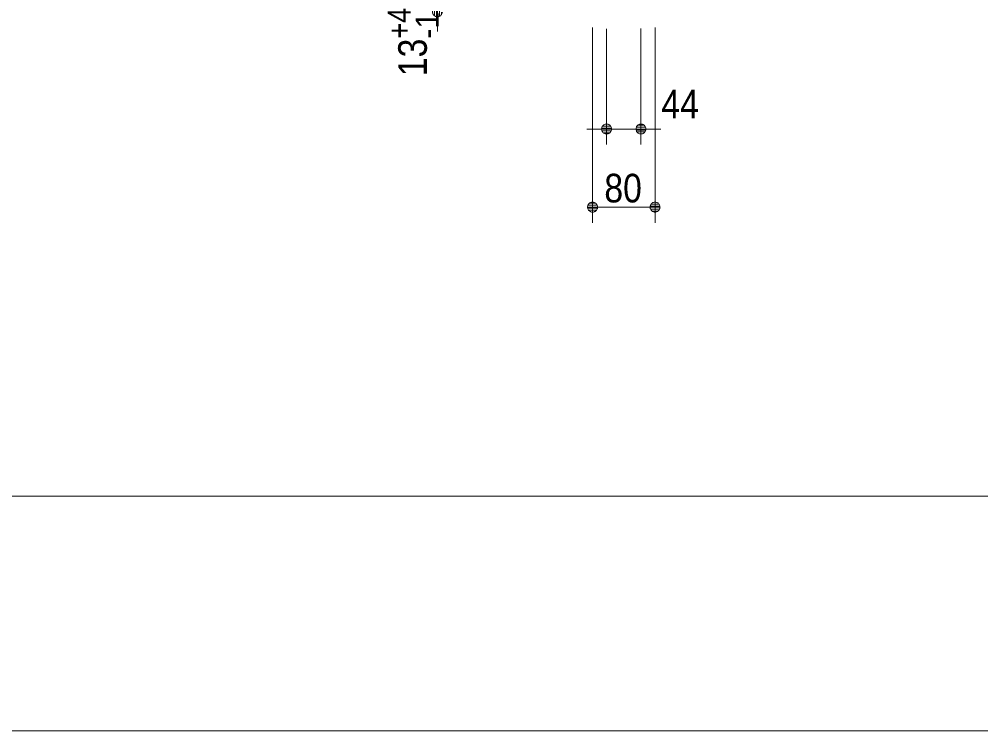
# Model space of a CAD drawing. Units: millimetres, scale not verified. Extents: x -6062 to 6062, y -3045 to 3045.
# Drawn here: x -1984 to -753, y -2770 to -1860 of the extents above; entities that cross this region are included whole.
import ezdxf
from ezdxf.enums import TextEntityAlignment as Align

# ---------------------------------------------------------------- set-up
doc = ezdxf.new("R2010")
doc.units = ezdxf.units.MM
doc.header["$LTSCALE"] = 20
for name, color, linetype, lineweight in [('0-0_2寸法-2', 7, 'Continuous', 9), ('0-1_0', 7, 'Continuous', 9), ('0-2_2寸法-1', 7, 'Continuous', 9), ('0-5_1図面枠', 7, 'Continuous', 9)]:
    doc.layers.add(name, color=color, linetype=linetype, lineweight=lineweight)
doc.styles.add('ＭＳ Ｐゴシック', font='')
doc.styles.get('ＭＳ Ｐゴシック').set_extended_font_data('MS PGothic')

# ---------------------------------------------------------------- blocks, each defined once
blk = doc.blocks.new('_Dot')
at = {"layer": '0-1_0'}
for p, q in [((-10, 0), (-20, 0)), ((9.78, 2), (-9.78, 2)), ((7.99, 6), (-7.99, 6)), ((9.16, -3.98), (-9.16, -3.98)), ((6, -7.98), (-6, -7.98))]:
    blk.add_line(p, q, dxfattribs=at)
for points in [[(10, 0), (9.92, 1.25), (9.69, 2.49), (9.3, 3.68), (8.76, 4.82), (8.09, 5.88), (7.29, 6.85), (6.37, 7.71), (5.36, 8.44), (4.26, 9.05), (3.09, 9.51), (1.87, 9.82), (0.63, 9.98), (-0.63, 9.98), (-1.87, 9.82), (-3.09, 9.51), (-4.26, 9.05), (-5.36, 8.44), (-6.37, 7.71), (-7.29, 6.85), (-8.09, 5.88), (-8.76, 4.82), (-9.3, 3.68), (-9.69, 2.49), (-9.92, 1.25), (-10, 0), (0, 0)], [(-10, 0), (-9.92, -1.25), (-9.69, -2.49), (-9.3, -3.68), (-8.76, -4.82), (-8.09, -5.88), (-7.29, -6.85), (-6.37, -7.71), (-5.36, -8.44), (-4.26, -9.05), (-3.09, -9.51), (-1.87, -9.82), (-0.63, -9.98), (0.63, -9.98), (1.87, -9.82), (3.09, -9.51), (4.26, -9.05), (5.36, -8.44), (6.37, -7.71), (7.29, -6.85), (8.09, -5.88), (8.76, -4.82), (9.3, -3.68), (9.69, -2.49), (9.92, -1.25), (10, 0), (0, 0)]]:
    blk.add_lwpolyline(points, close=True, dxfattribs=at)
blk = doc.blocks.new('グループ-89')
at = {"layer": '0-5_1図面枠'}
blk.add_line((-80000, -49400), (80000, -49400), dxfattribs=at)
blk.add_lwpolyline([(-80000, 55400), (80000, 55400), (80000, -55400), (-80000, -55400)], close=True, dxfattribs=at)
blk = doc.blocks.new('図面枠')
at = {"layer": '0-5_1図面枠'}
blk.add_blockref('グループ-89', (0, 0), dxfattribs=at)

msp = doc.modelspace()

# ---------------------------------------------------------------- linework, layer by layer
at = {"layer": '0-0_2寸法-2'}
for p, q in [((-1448.54, -1862.71), (-1448.54, -1875.42)), ((-1232.04, -1872), (-1232.04, -2020)), ((-1188.04, -1871.48), (-1188.04, -2020)), ((-1244.75, -2000), (-1257.46, -2000)), ((-1232.04, -2000), (-1188.04, -2000)), ((-1175.32, -2000), (-1162.61, -2000))]:
    msp.add_line(p, q, dxfattribs=at)
at = {"layer": '0-2_2寸法-1'}
for p, q in [((-1250.04, -1870), (-1250.04, -2120)), ((-1170.04, -1870), (-1170.04, -2120)), ((-1237.32, -2100), (-1182.75, -2100))]:
    msp.add_line(p, q, dxfattribs=at)

# ---------------------------------------------------------------- block references
at = {"layer": '0-0_2寸法-2', "xscale": 0.6356201, "yscale": 0.6356201}
for p, rotation in [((-1448.54, -1850), 90), ((-1188.04, -2000), 180)]:
    msp.add_blockref('_Dot', p, dxfattribs=dict(at, rotation=rotation))
msp.add_blockref('_Dot', (-1232.04, -2000), dxfattribs=at)
at = {"layer": '0-2_2寸法-1', "xscale": 0.6356201, "yscale": 0.6356201, "rotation": 180}
msp.add_blockref('_Dot', (-1250.04, -2100), dxfattribs=at)
at = {"layer": '0-2_2寸法-1', "xscale": 0.6356201, "yscale": 0.6356201}
msp.add_blockref('_Dot', (-1170.04, -2100), dxfattribs=at)
at = {"layer": '0-5_1図面枠', "xscale": 0.05, "yscale": 0.05}
msp.add_blockref('図面枠', (-1787.5, 0), dxfattribs=at)

# ---------------------------------------------------------------- texts
at = {"layer": '0-0_2寸法-2', "style": 'ＭＳ Ｐゴシック', "width": 0.9}
for s, height, p in [('+4', 29.33, (-1473.85, -1884.27)), ('13', 36.66, (-1451.02, -1932.37))]:
    msp.add_text(s, height=height, rotation=90, dxfattribs=at).set_placement(p, align=Align.BOTTOM_LEFT)
at = {"layer": '0-0_2寸法-2', "style": 'ＭＳ Ｐゴシック'}
msp.add_text('-1', height=29.33, rotation=90, dxfattribs=at).set_placement((-1438.26, -1884.27), align=Align.BOTTOM_LEFT)
at = {"layer": '0-0_2寸法-2', "style": 'ＭＳ Ｐゴシック', "width": 0.9}
msp.add_text('44', height=36.66, dxfattribs=at).set_placement((-1162.01, -1997.52), align=Align.BOTTOM_LEFT)
at = {"layer": '0-2_2寸法-1', "style": 'ＭＳ Ｐゴシック', "width": 0.9}
msp.add_text('80', height=36.66, dxfattribs=at).set_placement((-1234.92, -2104.96), align=Align.BOTTOM_LEFT)

doc.saveas('drawing.dxf')
